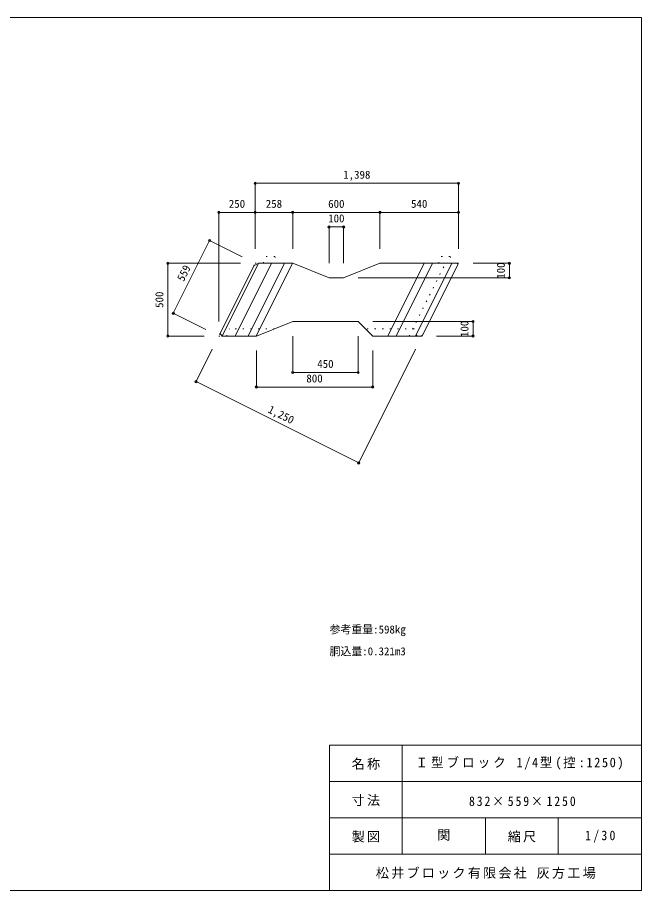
# Model space of a CAD drawing. Units: millimetres, scale not verified. Extents: x 165 to 8745, y 150 to 6150.
# Drawn here: x 4455 to 8745, y 150 to 6150 of the extents above; entities that cross this region are included whole.
import ezdxf
from ezdxf.enums import TextEntityAlignment as Align

# ---------------------------------------------------------------- set-up
doc = ezdxf.new("R2010")
doc.units = ezdxf.units.MM
doc.header["$LTSCALE"] = 30
doc.header["$PDMODE"] = 32
doc.header["$PDSIZE"] = 15
doc.linetypes.add('DOTTED', pattern=[1.75, 0.25, -1.5])
for name, color, linetype, lineweight in [('_0-0_', 7, 'Continuous', 18), ('_0-1_', 7, 'Continuous', 18), ('_0-2_', 4, 'Continuous', 9)]:
    doc.layers.add(name, color=color, linetype=linetype, lineweight=lineweight)
doc.styles.add('ＭＳ ゴシック', font='')
doc.styles.get('ＭＳ ゴシック').set_extended_font_data('MS Gothic')

msp = doc.modelspace()

# ---------------------------------------------------------------- linework, layer by layer
at = {"layer": '_0-0_'}
for p, q in [((8745, 6150), (165, 6150)), ((8745, 150), (8745, 6150)), ((8745, 1150), (6600, 1150)), ((6600, 150), (6600, 1150)), ((7100, 400), (7100, 1150)), ((8745, 900), (6600, 900)), ((8745, 650), (6600, 650)), ((7672.5, 400), (7672.5, 650)), ((8172.5, 400), (8172.5, 650)), ((8745, 400), (6600, 400)), ((165, 150), (8745, 150))]:
    msp.add_line(p, q, dxfattribs=at)
at = {"layer": '_0-1_', "linetype": 'DOTTED'}
for p, q in [((6144.09, 4460.32), (6164.09, 4507.32)), ((6224.09, 4507.32), (6164.09, 4507.32)), ((6224.09, 4507.32), (6244.09, 4460.32)), ((7348.63, 4460.32), (7368.63, 4507.32)), ((7428.63, 4507.32), (7368.63, 4507.32)), ((7428.63, 4507.32), (7448.63, 4460.32)), ((6080.14, 4442.44), (6089.09, 4460.32)), ((6089.09, 4460.32), (6111.45, 4460.32)), ((7147.19, 3960.32), (7397.19, 4460.32)), ((7486.63, 4460.32), (7476.63, 4460.32)), ((7482.16, 4451.38), (7486.63, 4460.32)), ((5848.03, 3978.21), (5839.09, 3960.32)), ((5839.09, 3960.32), (5861.45, 3960.32)), ((5891.09, 3960.32), (5912.36, 4010.32)), ((6222.09, 4010.32), (5912.36, 4010.32)), ((7180.35, 4010.32), (6847.09, 4010.32)), ((7201.63, 3960.32), (7180.35, 4010.32)), ((7226.63, 3960.32), (7236.63, 3960.32)), ((7236.63, 3960.32), (7241.1, 3969.27))]:
    msp.add_line(p, q, dxfattribs=at)
at = {"layer": '_0-1_'}
for p, q in [((5848.03, 3978.21), (6080.14, 4442.44)), ((5861.45, 3960.32), (6111.45, 4460.32)), ((5950.89, 3960.32), (6200.89, 4460.32)), ((6040.33, 3960.32), (6290.33, 4460.32)), ((6080.14, 4442.44), (6111.45, 4460.32)), ((6096.23, 3960.32), (6346.23, 4460.32)), ((6111.45, 4460.32), (6347.09, 4460.32)), ((6597.09, 4360.32), (6347.09, 4460.32)), ((6697.09, 4360.32), (6947.09, 4460.32)), ((6947.09, 4460.32), (7476.63, 4460.32)), ((7001.84, 3960.32), (7251.84, 4460.32)), ((7057.74, 3960.32), (7307.74, 4460.32)), ((7441.91, 4460.32), (7191.91, 3960.32)), ((7482.16, 4451.38), (7241.1, 3969.27)), ((7476.63, 4460.32), (7482.16, 4451.38)), ((6697.09, 4360.32), (6597.09, 4360.32)), ((6347.09, 4060.32), (6097.09, 3960.32)), ((6797.09, 4060.32), (6347.09, 4060.32)), ((6663.09, 4060.32), (6777.09, 4060.32)), ((6797.09, 4060.32), (6897.09, 3960.32)), ((5848.03, 3978.21), (5861.45, 3960.32)), ((5861.45, 3960.32), (6097.09, 3960.32)), ((6897.09, 3960.32), (7226.63, 3960.32)), ((7226.63, 3960.32), (7241.1, 3969.27))]:
    msp.add_line(p, q, dxfattribs=at)
at = {"layer": '_0-2_'}
for p, q in [((6089.09, 5010.32), (6089.09, 4560.32)), ((6089.09, 5010.32), (7486.63, 5010.32)), ((7486.63, 5010.32), (7486.63, 4560.32)), ((5839.09, 4810.32), (5839.09, 4060.32)), ((5839.09, 4810.32), (7486.63, 4810.32)), ((6347.09, 4810.32), (6347.09, 4560.32)), ((6947.09, 4810.32), (6947.09, 4560.32)), ((6597.09, 4710.32), (6697.09, 4710.32)), ((6597.09, 4710.32), (6597.09, 4460.32)), ((6697.09, 4710.32), (6697.09, 4460.32)), ((5526.04, 4116.85), (5776.04, 4616.85)), ((5776.04, 4616.85), (5999.64, 4505.05)), ((5489.09, 3960.32), (5489.09, 4460.32)), ((5489.09, 4460.32), (5989.09, 4460.32)), ((7836.63, 4460.32), (7586.63, 4460.32)), ((7836.63, 4460.32), (7836.63, 4360.32)), ((7836.63, 4360.32), (6797.09, 4360.32)), ((5526.04, 4116.85), (5749.64, 4005.05)), ((7586.63, 4060.32), (6897.09, 4060.32)), ((7586.63, 3960.32), (7586.63, 4060.32)), ((5489.09, 3960.32), (5739.09, 3960.32)), ((6347.09, 3710.32), (6347.09, 3960.32)), ((6797.09, 3710.32), (6797.09, 3960.32)), ((7586.63, 3960.32), (7336.63, 3960.32)), ((5682.56, 3647.28), (5794.37, 3870.88)), ((6097.09, 3610.32), (6097.09, 3860.32)), ((6800.6, 3088.26), (7191.91, 3870.88)), ((6897.09, 3610.32), (6897.09, 3860.32)), ((6347.09, 3710.32), (6797.09, 3710.32)), ((5682.56, 3647.28), (6800.6, 3088.26)), ((6897.09, 3610.32), (6097.09, 3610.32))]:
    msp.add_line(p, q, dxfattribs=at)
for p in [(6089.09, 5010.32), (7486.63, 5010.32), (5839.09, 4810.32), (6089.09, 4810.32), (6347.09, 4810.32), (6947.09, 4810.32), (7486.63, 4810.32), (6597.09, 4710.32), (6697.09, 4710.32), (5776.04, 4616.85), (5489.09, 4460.32), (7836.63, 4460.32), (7836.63, 4360.32), (5526.04, 4116.85), (7586.63, 4060.32), (5489.09, 3960.32), (7586.63, 3960.32), (6347.09, 3710.32), (6797.09, 3710.32), (5682.56, 3647.28), (6097.09, 3610.32), (6897.09, 3610.32), (6800.6, 3088.26)]:
    msp.add_point(p, dxfattribs=at)

# ---------------------------------------------------------------- texts
at = {"layer": '_0-0_', "color": 4, "style": 'ＭＳ ゴシック'}
for s, p in [('参考重量:598㎏', (6600, 1900)), ('胴込量:0.321m3', (6600, 1750))]:
    msp.add_text(s, height=54.99, dxfattribs=at).set_placement(p, align=Align.BOTTOM_LEFT)
at = {"layer": '_0-0_', "style": 'ＭＳ ゴシック'}
msp.add_text('関', height=65.98, dxfattribs=at).set_placement((7341.25, 480), align=Align.BOTTOM_LEFT)
at = {"layer": '_0-0_', "char_height": 65.98, "attachment_point": 7, "style": 'ＭＳ ゴシック'}
for s, insert in [('\\T1.17;名称', (6752.5, 980)), ('\\T1.25;\\W0.95;Ｉ型ブロック\\~1/4型(控:1250)', (7191.25, 980)), ('\\T1.17;寸法', (6752.5, 730)), ('\\T1.32;\\W0.9;832×559×1250', (7558.75, 730)), ('\\T1.17;製図', (6752.5, 480)), ('\\T1.17;縮尺', (7825, 480)), ('\\T1.38;\\W0.9;1/30', (8357.5, 480)), ('\\T1.17;松井ブロック有限会社\\~灰方工場', (6918.75, 230))]:
    msp.add_mtext(s, dxfattribs=dict(at, insert=insert))
at = {"layer": '_0-2_', "style": 'ＭＳ ゴシック'}
for s, p in [('1,398', (6694.11, 5025.32)), ('250', (5907.84, 4825.32)), ('258', (6161.84, 4825.32)), ('600', (6590.84, 4825.32)), ('540', (7160.61, 4825.32)), ('100', (6590.84, 4725.32)), ('450', (6515.84, 3725.32)), ('800', (6440.84, 3625.32))]:
    msp.add_text(s, height=54.99, dxfattribs=at).set_placement(p, align=Align.BOTTOM_LEFT)
for s, rotation, p in [('559', 63.435, (5612.46, 4323.25)), ('100', 90, (7821.63, 4354.07)), ('500', 90, (5474.09, 4154.07)), ('100', 90, (7571.63, 3954.07)), ('1,250', 333.435, (6164.43, 3423.11))]:
    msp.add_text(s, height=54.99, rotation=rotation, dxfattribs=at).set_placement(p, align=Align.BOTTOM_LEFT)

doc.saveas('drawing.dxf')
